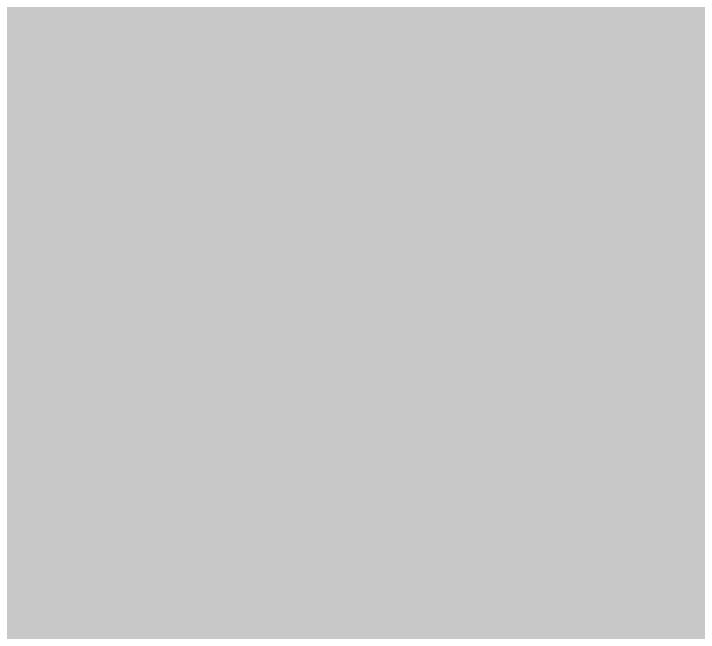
# Model space of a CAD drawing. Header units: centimetres. Extents: x 36197 to 153554, y 16793 to 70808.
# Drawn here: x 89071.8297 to 89071.9649, y 35185.3807 to 35185.5028 of the extents above; entities that cross this region are included whole.
import ezdxf

# ---------------------------------------------------------------- set-up
doc = ezdxf.new("R2010")
doc.units = ezdxf.units.CM
doc.layers.add('Pemukiman', color=250, linetype='Continuous', transparency=0.8)
doc.layers.add('Rel Kereta', color=230, linetype='Continuous', transparency=0.8)

msp = doc.modelspace()

# ---------------------------------------------------------------- hatches: boundary and pattern name
at = {"layer": 'Pemukiman', "true_color": 0x58ba48}
h = msp.add_hatch(color=85, dxfattribs=at)
h.dxf.hatch_style = 1
h.paths.add_polyline_path([(104968.67553, 23982.41155), (113008.85304, 25350.21833), (112920.15444, 25871.6023), (112882.00053, 25881.32726), (112818.94446, 25928.49839), (112778.73986, 25996.20934), (112767.50751, 26074.15174), (112816.45578, 26992.94796, -0.321038), (55925.11934, 44356.14811), (55629.1061, 42906.10479, 0.277679)])
at = {"layer": 'Pemukiman', "true_color": 0x8cd86b}
h = msp.add_hatch(color=73, dxfattribs=at)
h.dxf.hatch_style = 1
h.paths.add_polyline_path([(94313.25682, 35172.80433), (89071.73617, 35185.60771), (89069.01458, 35145.66845), (88962.23912, 33578.74008), (88165.91145, 32722.84302), (84170.79502, 31862.34434), (84455.74286, 28174.9814), (80952.45454, 28302.22161), (79216.74131, 28775.95346), (78848.96558, 31449.57762), (73593.62025, 31041.96748), (73524.26284, 30585.16403), (73470.79202, 29800.48051, 0.098362), (92652.01719, 24462.07551)])
at = {"layer": 'Rel Kereta', "true_color": 0x928178, "transparency": 33554687}
h = msp.add_hatch(color=252, dxfattribs=at)
h.dxf.hatch_style = 1
h.paths.add_polyline_path([(105230.42241, 22506.10191), (127359.95249, 25792.70849), (127383.62827, 26200.4325), (105160.62324, 22899.78448, -0.317213), (50534.17599, 48541.5966), (42260.44542, 69166.69286), (41849.29263, 69198.0809), (41816.91892, 69198.43642), (50173.13728, 48367.71122, 0.317358)])
at = {"layer": 'Rel Kereta', "true_color": 0x606161, "transparency": 33554687}
h = msp.add_hatch(color=251, dxfattribs=at)
h.dxf.hatch_style = 1
h.paths.add_polyline_path([(127383.62827, 26200.4325), (127453.39987, 27401.97904), (105037.10075, 23588.4854, -0.309326), (51894.01557, 47610.33383), (51193.68814, 48776.85825), (43049.35704, 69079.38218), (42868.62135, 69120.26377), (42260.44542, 69166.69286), (50534.17599, 48541.5966, 0.317213), (105160.62324, 22899.78448)])
at = {"layer": 'Rel Kereta', "true_color": 0x928178, "transparency": 33554687}
h = msp.add_hatch(color=252, dxfattribs=at)
h.dxf.hatch_style = 1
h.paths.add_polyline_path([(52236.07521, 47817.34535, 0.031685), (56102.11814, 42606.55949, -0.698583), (56193.20347, 42756.33941, -0.962774), (56523.90506, 42914.18729, -0.877474), (56953.45277, 42901.76695, -0.680311), (57135.01918, 42506.49045, -0.586323), (56950.12329, 42176.19065, -0.717675), (56745.42046, 42091.70638, -1.030255), (56410.34442, 41930.1679, 0.271121), (104968.67553, 23982.41155), (127477.18535, 27811.59221), (127453.39987, 27401.97904), (105037.10075, 23588.4854, -0.309326), (51894.01557, 47610.33383), (51193.68814, 48776.85825), (43049.35704, 69079.38218), (44028.29119, 68857.95171), (51475.22912, 48959.43074), (51769.84597, 48229.38136, 0.154532)])

# ---------------------------------------------------------------- linework, layer by layer
at = {"layer": 'Pemukiman'}
msp.add_arc((96498.36384, 75411.11828), 51094.02452, 217.430629239, 288.625058213, dxfattribs=at)
at = {"layer": 'Rel Kereta', "color": 18, "true_color": 0x000000}
for centre, radius, start, end in [((96022.56299, 74440.44245), 52344.47027, 209.655053947, 280.053953763), ((96022.55138, 74440.3549), 52744.20842, 209.625078523, 280.053982782), ((96022.56299, 74440.44245), 51244.95888, 211.299555628, 280.053953763), ((96022.56299, 74440.44245), 51644.78121, 211.299555628, 280.053953763)]:
    msp.add_arc(centre, radius, start, end, dxfattribs=at)

doc.saveas('drawing.dxf')
